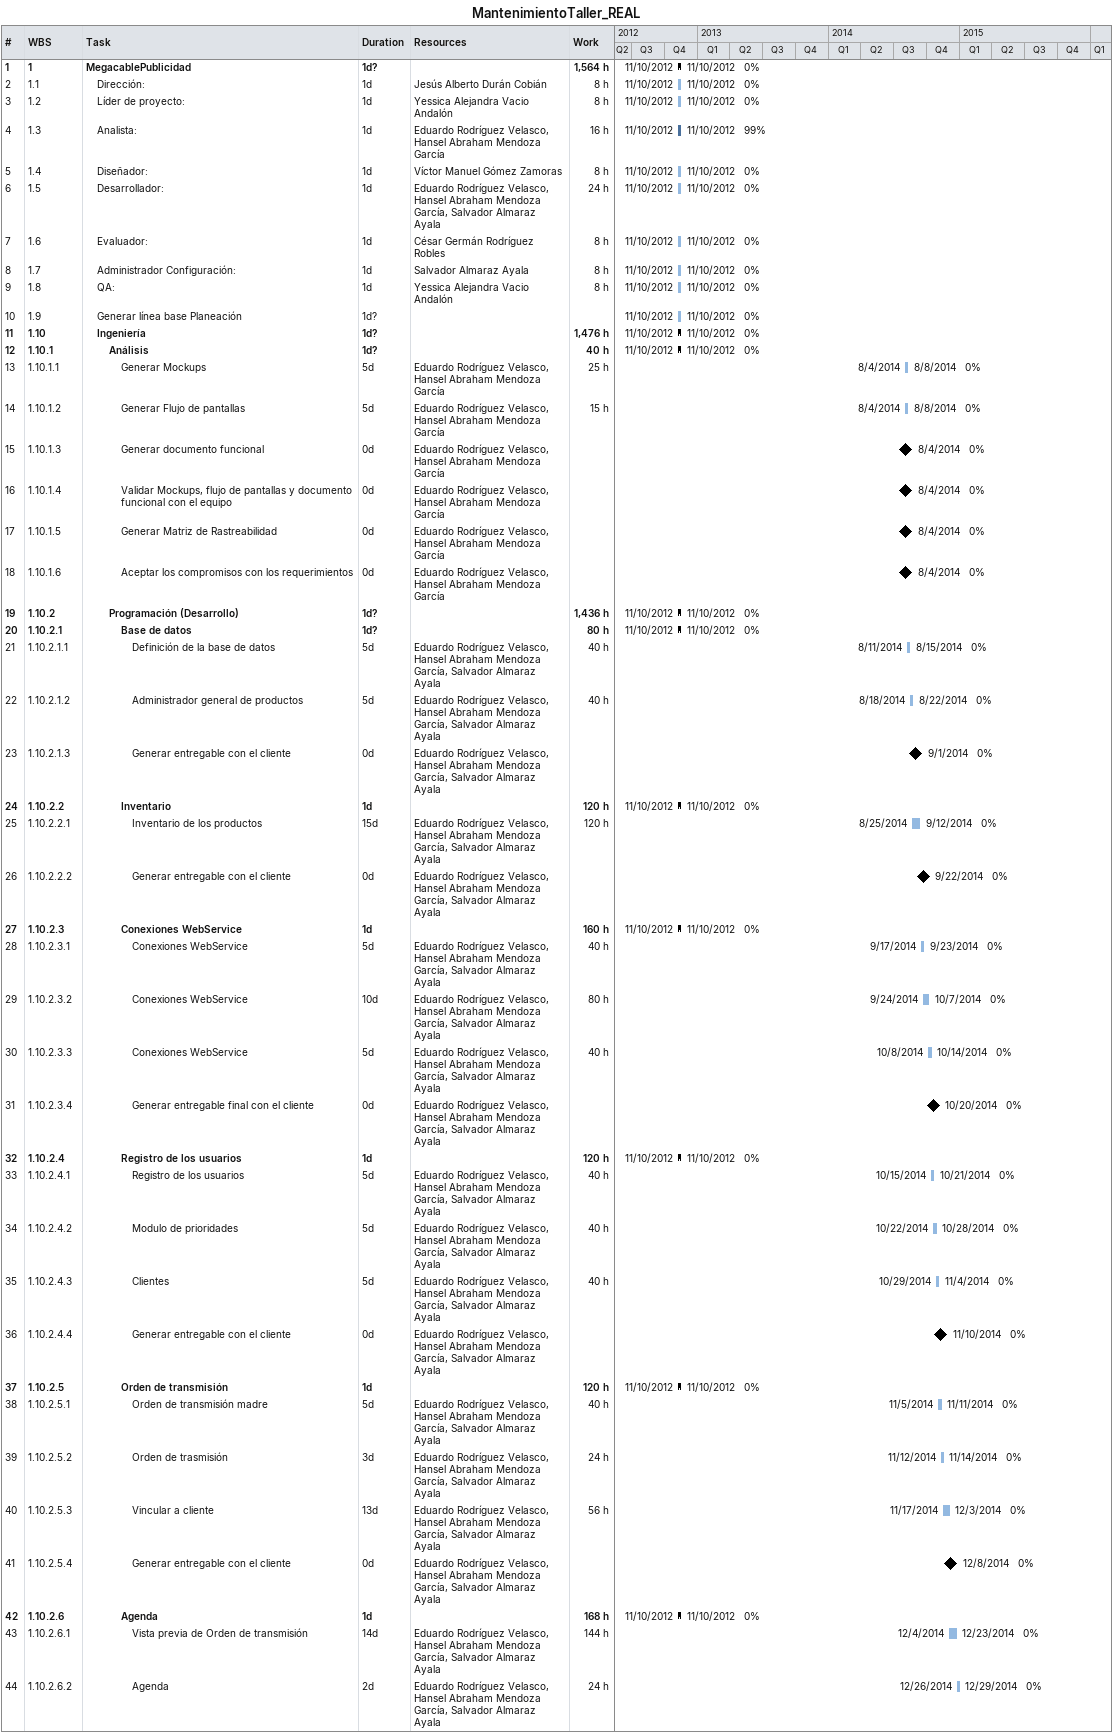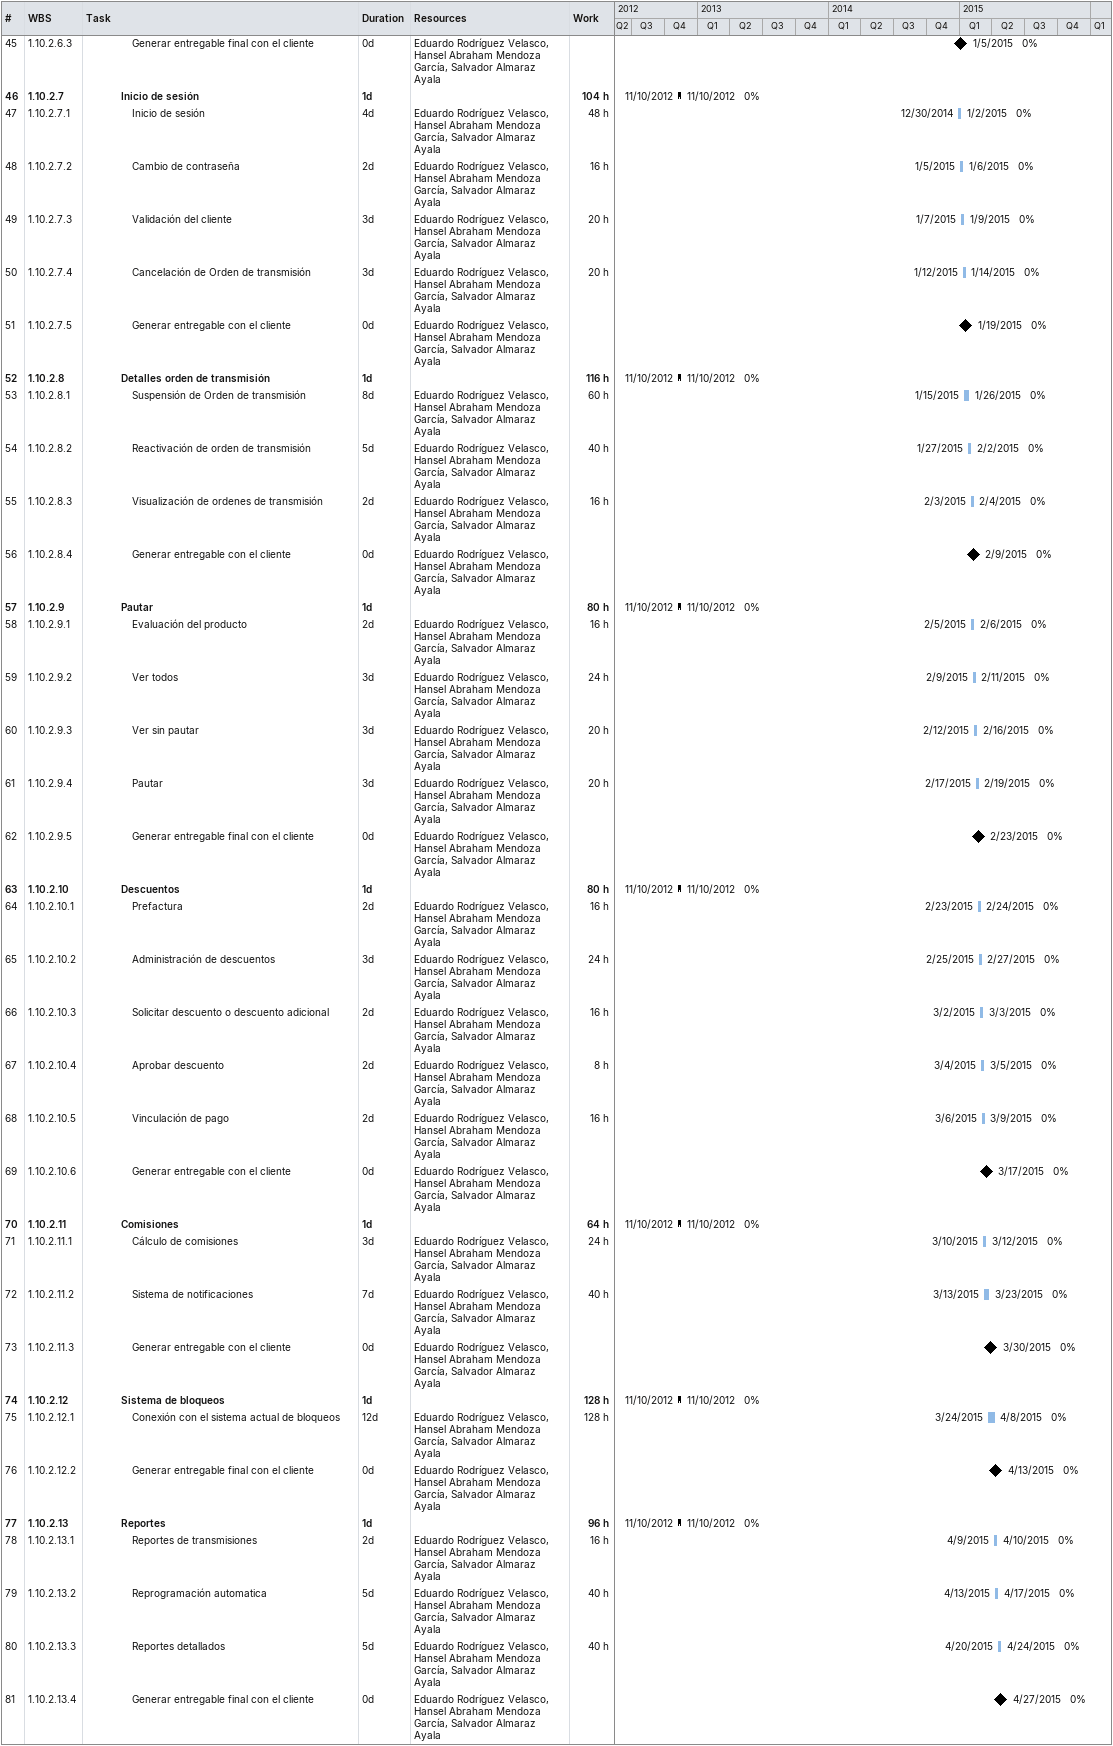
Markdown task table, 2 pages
MantenimientoTaller_REAL

| ID | WBS | Task | Duration | Start | Finish | Resources | % complete | Work (h) |
|---|---|---|---|---|---|---|---|---|
| 1 | 1 | **MegacablePublicidad** | 1d? | 2012-11-10 | 2012-11-10 |  | 0 | 1564 |
| 2 | 1.1 | Dirección: | 1d | 2012-11-10 | 2012-11-10 | Jesús Alberto Durán Cobián | 0 | 8 |
| 3 | 1.2 | Líder de proyecto: | 1d | 2012-11-10 | 2012-11-10 | Yessica Alejandra Vacio Andalón | 0 | 8 |
| 4 | 1.3 | Analista: | 1d | 2012-11-10 | 2012-11-10 | Eduardo Rodríguez Velasco, Hansel Abraham Mendoza García | 99 | 16 |
| 5 | 1.4 | Diseñador: | 1d | 2012-11-10 | 2012-11-10 | Víctor Manuel Gómez Zamoras | 0 | 8 |
| 6 | 1.5 | Desarrollador: | 1d | 2012-11-10 | 2012-11-10 | Eduardo Rodríguez Velasco, Hansel Abraham Mendoza García, Salvador Almaraz Ayala | 0 | 24 |
| 7 | 1.6 | Evaluador: | 1d | 2012-11-10 | 2012-11-10 | César Germán Rodríguez Robles | 0 | 8 |
| 8 | 1.7 | Administrador Configuración: | 1d | 2012-11-10 | 2012-11-10 | Salvador Almaraz Ayala | 0 | 8 |
| 9 | 1.8 | QA: | 1d | 2012-11-10 | 2012-11-10 | Yessica Alejandra Vacio Andalón | 0 | 8 |
| 10 | 1.9 | Generar línea base Planeación | 1d? | 2012-11-10 | 2012-11-10 |  | 0 |  |
| 11 | 1.10 | **Ingeniería** | 1d? | 2012-11-10 | 2012-11-10 |  | 0 | 1476 |
| 12 | 1.10.1 | **Análisis** | 1d? | 2012-11-10 | 2012-11-10 |  | 0 | 40 |
| 13 | 1.10.1.1 | Generar Mockups | 5d | 2014-08-04 | 2014-08-08 | Eduardo Rodríguez Velasco, Hansel Abraham Mendoza García | 0 | 25 |
| 14 | 1.10.1.2 | Generar Flujo de pantallas | 5d | 2014-08-04 | 2014-08-08 | Eduardo Rodríguez Velasco, Hansel Abraham Mendoza García | 0 | 15 |
| 15 | 1.10.1.3 | Generar documento funcional | 0d | 2014-08-04 | 2014-08-04 | Eduardo Rodríguez Velasco, Hansel Abraham Mendoza García | 0 |  |
| 16 | 1.10.1.4 | Validar Mockups, flujo de pantallas y documento funcional con el equipo | 0d | 2014-08-04 | 2014-08-04 | Eduardo Rodríguez Velasco, Hansel Abraham Mendoza García | 0 |  |
| 17 | 1.10.1.5 | Generar Matriz de Rastreabilidad | 0d | 2014-08-04 | 2014-08-04 | Eduardo Rodríguez Velasco, Hansel Abraham Mendoza García | 0 |  |
| 18 | 1.10.1.6 | Aceptar los compromisos con los requerimientos | 0d | 2014-08-04 | 2014-08-04 | Eduardo Rodríguez Velasco, Hansel Abraham Mendoza García | 0 |  |
| 19 | 1.10.2 | **Programación (Desarrollo)** | 1d? | 2012-11-10 | 2012-11-10 |  | 0 | 1436 |
| 20 | 1.10.2.1 | **Base de datos** | 1d? | 2012-11-10 | 2012-11-10 |  | 0 | 80 |
| 21 | 1.10.2.1.1 | Definición de la base de datos | 5d | 2014-08-11 | 2014-08-15 | Eduardo Rodríguez Velasco, Hansel Abraham Mendoza García, Salvador Almaraz Ayala | 0 | 40 |
| 22 | 1.10.2.1.2 | Administrador general de productos | 5d | 2014-08-18 | 2014-08-22 | Eduardo Rodríguez Velasco, Hansel Abraham Mendoza García, Salvador Almaraz Ayala | 0 | 40 |
| 23 | 1.10.2.1.3 | Generar entregable con el cliente | 0d | 2014-09-01 | 2014-09-01 | Eduardo Rodríguez Velasco, Hansel Abraham Mendoza García, Salvador Almaraz Ayala | 0 |  |
| 24 | 1.10.2.2 | **Inventario** | 1d | 2012-11-10 | 2012-11-10 |  | 0 | 120 |
| 25 | 1.10.2.2.1 | Inventario de los productos | 15d | 2014-08-25 | 2014-09-12 | Eduardo Rodríguez Velasco, Hansel Abraham Mendoza García, Salvador Almaraz Ayala | 0 | 120 |
| 26 | 1.10.2.2.2 | Generar entregable con el cliente | 0d | 2014-09-22 | 2014-09-22 | Eduardo Rodríguez Velasco, Hansel Abraham Mendoza García, Salvador Almaraz Ayala | 0 |  |
| 27 | 1.10.2.3 | **Conexiones WebService** | 1d | 2012-11-10 | 2012-11-10 |  | 0 | 160 |
| 28 | 1.10.2.3.1 | Conexiones WebService | 5d | 2014-09-17 | 2014-09-23 | Eduardo Rodríguez Velasco, Hansel Abraham Mendoza García, Salvador Almaraz Ayala | 0 | 40 |
| 29 | 1.10.2.3.2 | Conexiones WebService | 10d | 2014-09-24 | 2014-10-07 | Eduardo Rodríguez Velasco, Hansel Abraham Mendoza García, Salvador Almaraz Ayala | 0 | 80 |
| 30 | 1.10.2.3.3 | Conexiones WebService | 5d | 2014-10-08 | 2014-10-14 | Eduardo Rodríguez Velasco, Hansel Abraham Mendoza García, Salvador Almaraz Ayala | 0 | 40 |
| 31 | 1.10.2.3.4 | Generar entregable final con el cliente | 0d | 2014-10-20 | 2014-10-20 | Eduardo Rodríguez Velasco, Hansel Abraham Mendoza García, Salvador Almaraz Ayala | 0 |  |
| 32 | 1.10.2.4 | **Registro de los usuarios** | 1d | 2012-11-10 | 2012-11-10 |  | 0 | 120 |
| 33 | 1.10.2.4.1 | Registro de los usuarios | 5d | 2014-10-15 | 2014-10-21 | Eduardo Rodríguez Velasco, Hansel Abraham Mendoza García, Salvador Almaraz Ayala | 0 | 40 |
| 34 | 1.10.2.4.2 | Modulo de prioridades | 5d | 2014-10-22 | 2014-10-28 | Eduardo Rodríguez Velasco, Hansel Abraham Mendoza García, Salvador Almaraz Ayala | 0 | 40 |
| 35 | 1.10.2.4.3 | Clientes | 5d | 2014-10-29 | 2014-11-04 | Eduardo Rodríguez Velasco, Hansel Abraham Mendoza García, Salvador Almaraz Ayala | 0 | 40 |
| 36 | 1.10.2.4.4 | Generar entregable con el cliente | 0d | 2014-11-10 | 2014-11-10 | Eduardo Rodríguez Velasco, Hansel Abraham Mendoza García, Salvador Almaraz Ayala | 0 |  |
| 37 | 1.10.2.5 | **Orden de transmisión** | 1d | 2012-11-10 | 2012-11-10 |  | 0 | 120 |
| 38 | 1.10.2.5.1 | Orden de transmisión madre | 5d | 2014-11-05 | 2014-11-11 | Eduardo Rodríguez Velasco, Hansel Abraham Mendoza García, Salvador Almaraz Ayala | 0 | 40 |
| 39 | 1.10.2.5.2 | Orden de trasmisión | 3d | 2014-11-12 | 2014-11-14 | Eduardo Rodríguez Velasco, Hansel Abraham Mendoza García, Salvador Almaraz Ayala | 0 | 24 |
| 40 | 1.10.2.5.3 | Vincular a cliente | 13d | 2014-11-17 | 2014-12-03 | Eduardo Rodríguez Velasco, Hansel Abraham Mendoza García, Salvador Almaraz Ayala | 0 | 56 |
| 41 | 1.10.2.5.4 | Generar entregable con el cliente | 0d | 2014-12-08 | 2014-12-08 | Eduardo Rodríguez Velasco, Hansel Abraham Mendoza García, Salvador Almaraz Ayala | 0 |  |
| 42 | 1.10.2.6 | **Agenda** | 1d | 2012-11-10 | 2012-11-10 |  | 0 | 168 |
| 43 | 1.10.2.6.1 | Vista previa de Orden de transmisión | 14d | 2014-12-04 | 2014-12-23 | Eduardo Rodríguez Velasco, Hansel Abraham Mendoza García, Salvador Almaraz Ayala | 0 | 144 |
| 44 | 1.10.2.6.2 | Agenda | 2d | 2014-12-26 | 2014-12-29 | Eduardo Rodríguez Velasco, Hansel Abraham Mendoza García, Salvador Almaraz Ayala | 0 | 24 |
| 45 | 1.10.2.6.3 | Generar entregable final con el cliente | 0d | 2015-01-05 | 2015-01-05 | Eduardo Rodríguez Velasco, Hansel Abraham Mendoza García, Salvador Almaraz Ayala | 0 |  |
| 46 | 1.10.2.7 | **Inicio de sesión** | 1d | 2012-11-10 | 2012-11-10 |  | 0 | 104 |
| 47 | 1.10.2.7.1 | Inicio de sesión | 4d | 2014-12-30 | 2015-01-02 | Eduardo Rodríguez Velasco, Hansel Abraham Mendoza García, Salvador Almaraz Ayala | 0 | 48 |
| 48 | 1.10.2.7.2 | Cambio de contraseña | 2d | 2015-01-05 | 2015-01-06 | Eduardo Rodríguez Velasco, Hansel Abraham Mendoza García, Salvador Almaraz Ayala | 0 | 16 |
| 49 | 1.10.2.7.3 | Validación del cliente | 3d | 2015-01-07 | 2015-01-09 | Eduardo Rodríguez Velasco, Hansel Abraham Mendoza García, Salvador Almaraz Ayala | 0 | 20 |
| 50 | 1.10.2.7.4 | Cancelación de Orden de transmisión | 3d | 2015-01-12 | 2015-01-14 | Eduardo Rodríguez Velasco, Hansel Abraham Mendoza García, Salvador Almaraz Ayala | 0 | 20 |
| 51 | 1.10.2.7.5 | Generar entregable con el cliente | 0d | 2015-01-19 | 2015-01-19 | Eduardo Rodríguez Velasco, Hansel Abraham Mendoza García, Salvador Almaraz Ayala | 0 |  |
| 52 | 1.10.2.8 | **Detalles orden de transmisión** | 1d | 2012-11-10 | 2012-11-10 |  | 0 | 116 |
| 53 | 1.10.2.8.1 | Suspensión de Orden de transmisión | 8d | 2015-01-15 | 2015-01-26 | Eduardo Rodríguez Velasco, Hansel Abraham Mendoza García, Salvador Almaraz Ayala | 0 | 60 |
| 54 | 1.10.2.8.2 | Reactivación de orden de transmisión | 5d | 2015-01-27 | 2015-02-02 | Eduardo Rodríguez Velasco, Hansel Abraham Mendoza García, Salvador Almaraz Ayala | 0 | 40 |
| 55 | 1.10.2.8.3 | Visualización de ordenes de transmisión | 2d | 2015-02-03 | 2015-02-04 | Eduardo Rodríguez Velasco, Hansel Abraham Mendoza García, Salvador Almaraz Ayala | 0 | 16 |
| 56 | 1.10.2.8.4 | Generar entregable con el cliente | 0d | 2015-02-09 | 2015-02-09 | Eduardo Rodríguez Velasco, Hansel Abraham Mendoza García, Salvador Almaraz Ayala | 0 |  |
| 57 | 1.10.2.9 | **Pautar** | 1d | 2012-11-10 | 2012-11-10 |  | 0 | 80 |
| 58 | 1.10.2.9.1 | Evaluación del producto | 2d | 2015-02-05 | 2015-02-06 | Eduardo Rodríguez Velasco, Hansel Abraham Mendoza García, Salvador Almaraz Ayala | 0 | 16 |
| 59 | 1.10.2.9.2 | Ver todos | 3d | 2015-02-09 | 2015-02-11 | Eduardo Rodríguez Velasco, Hansel Abraham Mendoza García, Salvador Almaraz Ayala | 0 | 24 |
| 60 | 1.10.2.9.3 | Ver sin pautar | 3d | 2015-02-12 | 2015-02-16 | Eduardo Rodríguez Velasco, Hansel Abraham Mendoza García, Salvador Almaraz Ayala | 0 | 20 |
| 61 | 1.10.2.9.4 | Pautar | 3d | 2015-02-17 | 2015-02-19 | Eduardo Rodríguez Velasco, Hansel Abraham Mendoza García, Salvador Almaraz Ayala | 0 | 20 |
| 62 | 1.10.2.9.5 | Generar entregable final con el cliente | 0d | 2015-02-23 | 2015-02-23 | Eduardo Rodríguez Velasco, Hansel Abraham Mendoza García, Salvador Almaraz Ayala | 0 |  |
| 63 | 1.10.2.10 | **Descuentos** | 1d | 2012-11-10 | 2012-11-10 |  | 0 | 80 |
| 64 | 1.10.2.10.1 | Prefactura | 2d | 2015-02-23 | 2015-02-24 | Eduardo Rodríguez Velasco, Hansel Abraham Mendoza García, Salvador Almaraz Ayala | 0 | 16 |
| 65 | 1.10.2.10.2 | Administración de descuentos | 3d | 2015-02-25 | 2015-02-27 | Eduardo Rodríguez Velasco, Hansel Abraham Mendoza García, Salvador Almaraz Ayala | 0 | 24 |
| 66 | 1.10.2.10.3 | Solicitar descuento o descuento adicional | 2d | 2015-03-02 | 2015-03-03 | Eduardo Rodríguez Velasco, Hansel Abraham Mendoza García, Salvador Almaraz Ayala | 0 | 16 |
| 67 | 1.10.2.10.4 | Aprobar descuento | 2d | 2015-03-04 | 2015-03-05 | Eduardo Rodríguez Velasco, Hansel Abraham Mendoza García, Salvador Almaraz Ayala | 0 | 8 |
| 68 | 1.10.2.10.5 | Vinculación de pago | 2d | 2015-03-06 | 2015-03-09 | Eduardo Rodríguez Velasco, Hansel Abraham Mendoza García, Salvador Almaraz Ayala | 0 | 16 |
| 69 | 1.10.2.10.6 | Generar entregable con el cliente | 0d | 2015-03-17 | 2015-03-17 | Eduardo Rodríguez Velasco, Hansel Abraham Mendoza García, Salvador Almaraz Ayala | 0 |  |
| 70 | 1.10.2.11 | **Comisiones** | 1d | 2012-11-10 | 2012-11-10 |  | 0 | 64 |
| 71 | 1.10.2.11.1 | Cálculo de comisiones | 3d | 2015-03-10 | 2015-03-12 | Eduardo Rodríguez Velasco, Hansel Abraham Mendoza García, Salvador Almaraz Ayala | 0 | 24 |
| 72 | 1.10.2.11.2 | Sistema de notificaciones | 7d | 2015-03-13 | 2015-03-23 | Eduardo Rodríguez Velasco, Hansel Abraham Mendoza García, Salvador Almaraz Ayala | 0 | 40 |
| 73 | 1.10.2.11.3 | Generar entregable con el cliente | 0d | 2015-03-30 | 2015-03-30 | Eduardo Rodríguez Velasco, Hansel Abraham Mendoza García, Salvador Almaraz Ayala | 0 |  |
| 74 | 1.10.2.12 | **Sistema de bloqueos** | 1d | 2012-11-10 | 2012-11-10 |  | 0 | 128 |
| 75 | 1.10.2.12.1 | Conexión con el sistema actual de bloqueos | 12d | 2015-03-24 | 2015-04-08 | Eduardo Rodríguez Velasco, Hansel Abraham Mendoza García, Salvador Almaraz Ayala | 0 | 128 |
| 76 | 1.10.2.12.2 | Generar entregable final con el cliente | 0d | 2015-04-13 | 2015-04-13 | Eduardo Rodríguez Velasco, Hansel Abraham Mendoza García, Salvador Almaraz Ayala | 0 |  |
| 77 | 1.10.2.13 | **Reportes** | 1d | 2012-11-10 | 2012-11-10 |  | 0 | 96 |
| 78 | 1.10.2.13.1 | Reportes de transmisiones | 2d | 2015-04-09 | 2015-04-10 | Eduardo Rodríguez Velasco, Hansel Abraham Mendoza García, Salvador Almaraz Ayala | 0 | 16 |
| 79 | 1.10.2.13.2 | Reprogramación automatica | 5d | 2015-04-13 | 2015-04-17 | Eduardo Rodríguez Velasco, Hansel Abraham Mendoza García, Salvador Almaraz Ayala | 0 | 40 |
| 80 | 1.10.2.13.3 | Reportes detallados | 5d | 2015-04-20 | 2015-04-24 | Eduardo Rodríguez Velasco, Hansel Abraham Mendoza García, Salvador Almaraz Ayala | 0 | 40 |
| 81 | 1.10.2.13.4 | Generar entregable final con el cliente | 0d | 2015-04-27 | 2015-04-27 | Eduardo Rodríguez Velasco, Hansel Abraham Mendoza García, Salvador Almaraz Ayala | 0 |  |
